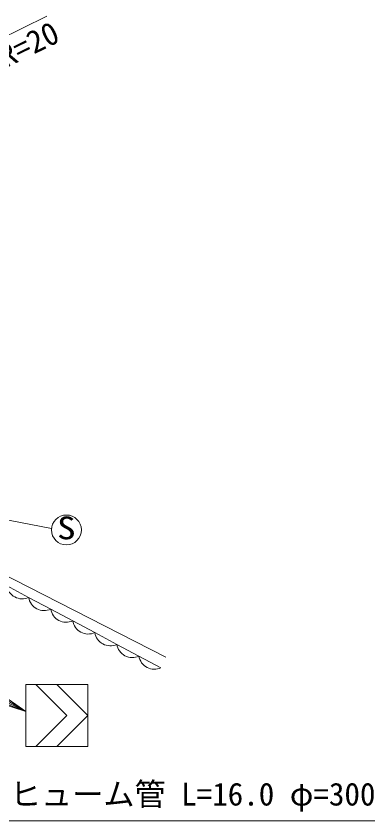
# Model space of a CAD drawing. Units: millimetres, scale not verified. Extents: x 40000 to 680000, y 20000 to 380000.
# Drawn here: x 265441 to 294266, y 253845 to 318512 of the extents above; entities that cross this region are included whole.
import ezdxf
from ezdxf.enums import TextEntityAlignment as Align

# ---------------------------------------------------------------- set-up
doc = ezdxf.new("R2010")
doc.units = ezdxf.units.MM
doc.header["$LTSCALE"] = 1000
for name, color, linetype, lineweight in [('M-STR-HTXT', 7, 'Continuous', 13), ('M-STR-STRC', 7, 'Continuous', 13), ('M-WORK', 1, 'Continuous', 13)]:
    doc.layers.add(name, color=color, linetype=linetype, lineweight=lineweight)
doc.styles.add('ＭＳ ゴシック', font='')
doc.styles.get('ＭＳ ゴシック').set_extended_font_data('MS Gothic')

msp = doc.modelspace()

# ---------------------------------------------------------------- linework, layer by layer
at = {"layer": 'M-STR-HTXT'}
for q in [(236218, 283389), (235040, 280683), (233682, 278024), (231865, 275608), (230492, 274157)]:
    msp.add_line((266212, 262649), q, dxfattribs=at)
at = {"layer": 'M-STR-STRC'}
for p, q in [((266213, 264816), (266212, 259816)), ((266213, 264816), (271213, 264816)), ((267015, 264816), (269515, 262316)), ((271213, 264816), (271212, 259816)), ((269515, 262316), (267015, 259816)), ((266212, 259816), (271212, 259816))]:
    msp.add_line(p, q, dxfattribs=at)
msp.add_lwpolyline([(268713, 264816), (271212, 262316), (268712, 259816)], dxfattribs=at)
at = {"layer": 'M-WORK'}
for p, q in [((267914, 318512), (231181, 300415)), ((268287, 277329), (238106, 283302)), ((256127, 277891), (277472, 266995)), ((264678, 272749), (266449, 271806)), ((266449, 271806), (268221, 270862)), ((268221, 270862), (269993, 269919)), ((269993, 269919), (271764, 268976)), ((271764, 268976), (273536, 268032)), ((273536, 268032), (275308, 267089)), ((275308, 267089), (277079, 266145)), ((264445, 253845), (294266, 253845))]:
    msp.add_line(p, q, dxfattribs=at)
msp.add_circle((269483, 277223), 1200, dxfattribs=at)
for centre in [(265919, 272946), (267691, 272002), (269463, 271059), (271234, 270116), (273006, 269172), (274778, 268229), (276549, 267285)]:
    msp.add_arc(centre, 1257, 189.00016, 294.93213, dxfattribs=at)

# ---------------------------------------------------------------- texts
at = {"layer": 'M-WORK', "style": 'ＭＳ ゴシック'}
msp.add_text('R=20', height=1833, rotation=26.228, dxfattribs=at).set_placement((267102, 314933), align=Align.BOTTOM_CENTER)
at = {"layer": 'M-WORK', "style": 'ＭＳ ゴシック', "width": 1.2}
msp.add_text('S', height=1833, dxfattribs=at).set_placement((268733, 275921), align=Align.BOTTOM_LEFT)
at = {"layer": 'M-WORK', "style": 'ＭＳ ゴシック'}
msp.add_text('ヒューム管 L=16.0 φ=300', height=1833, dxfattribs=at).set_placement((294312, 254529), align=Align.BOTTOM_RIGHT)

doc.saveas('drawing.dxf')
